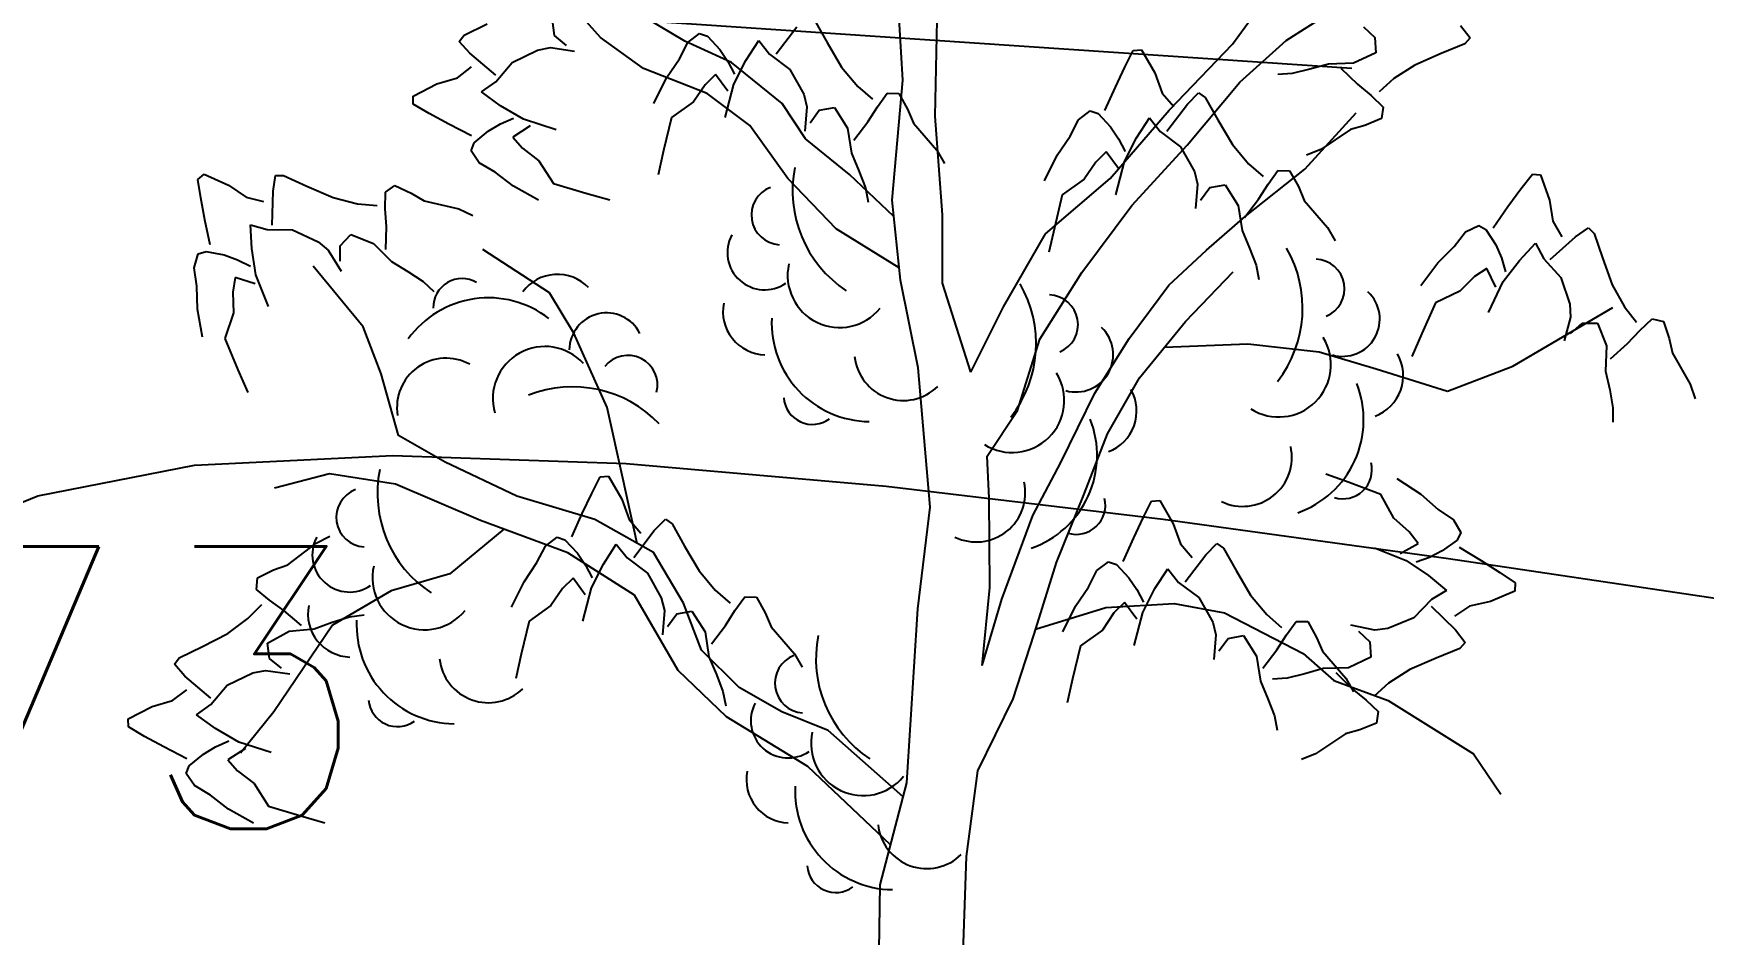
# Model space of a CAD drawing. Header units: millimetres. Extents: x 524954 to 526204, y 9523489 to 9524010.
# Drawn here: x 525925.34 to 525931.26, y 9523814.85 to 9523818.04 of the extents above; entities that cross this region are included whole.
import ezdxf

# ---------------------------------------------------------------- set-up
doc = ezdxf.new("R2010")
doc.units = ezdxf.units.MM
doc.header["$PDMODE"] = 32
doc.header["$PDSIZE"] = 0.5
doc.linetypes.add('ACAD_ISO12W100', pattern=[21, 12, -3, 0, -3, 0, -3])
doc.linetypes.add('CACHE2', pattern=[4.7625, 3.175, -1.5875])
for name, color, linetype in [('Arbre', 34, 'ACAD_ISO12W100'), ('Borde_Piste', 7, 'CACHE2'), ('CN_02_00', 4, 'Continuous'), ('TopoAlt', 3, 'Continuous'), ('TOPOJIS', 7, 'Continuous')]:
    doc.layers.add(name, color=color, linetype=linetype)
doc.styles.add('Simplex 1.0', font='Simplex.shx', dxfattribs={"width": 0.99, "height": 1})

# ---------------------------------------------------------------- blocks, each defined once
blk = doc.blocks.new('TCPOINT M')
at = {"color": 0}
blk.add_point((0, 0), dxfattribs=at)
at = {"layer": 'TopoAlt', "style": 'Simplex 1.0', "width": 0.99}
blk.add_attdef('ALT', (0.15, 0.15), '', height=1, dxfattribs=at)
blk = doc.blocks.new('v088')
at = {"linetype": 'Continuous'}
for p, q in [((-0.2365, 6.8477), (-0.2742, 7.4626)), ((-1.6648, 7.048), (-1.9323, 7.3471)), ((-1.2665, 7.0314), (-1.4491, 7.1395)), ((-0.0837, 6.6768), (-0.0745, 7.1309)), ((1.3209, 7.0171), (1.4418, 7.1813)), ((1.5755, 7.0348), (1.778, 7.1634)), ((-1.4628, 6.9029), (-1.6648, 7.048)), ((-1.0467, 6.9303), (-1.2665, 7.0314)), ((1.3557, 6.8374), (1.5755, 7.0348)), ((1.0227, 6.7061), (1.3209, 7.0171)), ((-1.1618, 6.7848), (-1.4628, 6.9029)), ((-0.8063, 6.7363), (-1.0467, 6.9303)), ((-0.2869, 6.2807), (-0.2365, 6.8477)), ((1.107, 6.54), (1.3557, 6.8374)), ((-0.9597, 6.6336), (-1.1618, 6.7848)), ((-0.6972, 6.5707), (-0.8063, 6.7363)), ((-0.7803, 6.3824), (-0.9597, 6.6336)), ((-0.0491, 6.2111), (-0.0837, 6.6768)), ((0.7433, 6.3831), (1.0227, 6.7061)), ((1.6628, 6.4272), (1.906, 6.6935)), ((-0.4884, 6.4009), (-0.6972, 6.5707)), ((0.8455, 6.2546), (1.107, 6.54)), ((-0.2789, 6.2036), (-0.4884, 6.4009)), ((1.3814, 6.2037), (1.6628, 6.4272)), ((-0.5514, 6.1446), (-0.7803, 6.3824)), ((0.4379, 6.1217), (0.7433, 6.3831)), ((-0.2479, 5.9022), (-0.2869, 6.2807)), ((0.6096, 5.9388), (0.8455, 6.2546)), ((-0.0486, 5.8877), (-0.0491, 6.2111)), ((1.1982, 6.0444), (1.3814, 6.2037)), ((-0.2539, 5.9607), (-0.5514, 6.1446)), ((0.2399, 5.7756), (0.4379, 6.1217)), ((-1.9071, 5.8427), (-2.2223, 6.0475)), ((1.0213, 5.879), (1.1982, 6.0444)), ((-2.7868, 5.6812), (-3.0229, 5.9686)), ((0.4109, 5.6237), (0.6096, 5.9388)), ((1.0995, 5.7065), (1.3247, 5.9413)), ((-1.7911, 5.6523), (-1.9071, 5.8427)), ((-0.1646, 5.4873), (-0.2479, 5.9022)), ((0.0846, 5.4676), (-0.0486, 5.8877)), ((0.8338, 5.6263), (1.0213, 5.879)), ((0.0846, 5.4676), (0.2399, 5.7756)), ((2.6462, 5.4963), (3.1193, 5.7735)), ((0.8812, 5.4407), (1.0995, 5.7065)), ((-2.7013, 5.4591), (-2.7868, 5.6812)), ((-1.6346, 5.3011), (-1.7911, 5.6523)), ((0.3061, 5.2857), (0.4109, 5.6237)), ((0.6713, 5.3679), (0.8338, 5.6263)), ((1.0006, 5.5861), (1.394, 5.6007)), ((1.394, 5.6007), (1.7306, 5.5642)), ((1.7306, 5.5642), (1.9997, 5.4827)), ((-2.6206, 5.1685), (-2.7013, 5.4591)), ((-0.1073, 4.8293), (-0.1646, 5.4873)), ((1.9997, 5.4827), (2.3377, 5.3779)), ((2.3377, 5.3779), (2.6462, 5.4963)), ((0.5102, 5.0412), (0.6713, 5.3679)), ((0.7312, 5.1764), (0.8812, 5.4407)), ((-1.5592, 4.9668), (-1.6346, 5.3011)), ((0.1613, 5.0712), (0.3061, 5.2857)), ((-2.4003, 5.0425), (-2.6206, 5.1685)), ((0.6191, 4.888), (0.7312, 5.1764)), ((0.1717, 4.8724), (0.1613, 5.0712)), ((-2.9464, 4.9876), (-3.2062, 4.92)), ((-2.6344, 4.9381), (-2.9464, 4.9876)), ((-2.0611, 4.8817), (-2.4003, 5.0425)), ((0.3786, 4.7897), (0.5102, 5.0412)), ((-2.2328, 4.7662), (-2.6344, 4.9381)), ((-1.4917, 4.6586), (-1.5592, 4.9668)), ((-1.6919, 4.7713), (-2.0611, 4.8817)), ((-0.1657, 4.3492), (-0.1073, 4.8293)), ((0.1743, 4.4496), (0.1717, 4.8724)), ((0.489, 4.5681), (0.6191, 4.888)), ((-1.8192, 4.6131), (-2.2328, 4.7662)), ((-1.415, 4.6154), (-1.6919, 4.7713)), ((0.2314, 4.3948), (0.3786, 4.7897)), ((-2.1227, 4.7254), (-2.3768, 4.5144)), ((-1.5041, 4.4145), (-1.8192, 4.6131)), ((-1.2732, 4.3758), (-1.415, 4.6154)), ((-2.3768, 4.5144), (-2.655, 4.434)), ((0.3841, 4.2301), (0.489, 4.5681)), ((-2.655, 4.434), (-2.9315, 4.2727)), ((0.1384, 4.0819), (0.1743, 4.4496)), ((-1.2976, 4.0581), (-1.5041, 4.4145)), ((-1.1877, 4.1537), (-1.2732, 4.3758)), ((-0.2169, 3.5272), (-0.1657, 4.3492)), ((0.1384, 4.0819), (0.2314, 4.3948)), ((0.3911, 4.2526), (0.7235, 4.3553)), ((0.7235, 4.3553), (1.0465, 4.3745)), ((1.0465, 4.3745), (1.2838, 4.3297)), ((-2.9315, 4.2727), (-3.209, 3.8627)), ((1.2838, 4.3297), (1.6547, 4.1385)), ((0.2848, 3.9233), (0.3841, 4.2301)), ((-1.0099, 3.9771), (-1.1877, 4.1537)), ((1.6547, 4.1385), (1.8004, 4.0109)), ((-1.0692, 3.839), (-1.2976, 4.0581)), ((-0.8085, 3.8631), (-1.0099, 3.9771)), ((1.8004, 4.0109), (2.0573, 3.9168)), ((0.1177, 3.584), (0.2848, 3.9233)), ((2.0573, 3.9168), (2.4606, 3.664)), ((-3.209, 3.8627), (-3.3666, 3.6666)), ((-0.6849, 3.6045), (-1.0692, 3.839)), ((-0.589, 3.7744), (-0.8085, 3.8631)), ((-0.2343, 3.4611), (-0.589, 3.7744)), ((2.4606, 3.664), (2.589, 3.4739)), ((-0.2941, 3.234), (-0.6849, 3.6045)), ((0.064, 3.1786), (0.1177, 3.584)), ((-0.3436, 3.0457), (-0.2169, 3.5272)), ((0.0445, 2.6247), (0.064, 3.1786)), ((-0.3518, 2.5418), (-0.3436, 3.0457))]:
    blk.add_line(p, q, dxfattribs=at)
at = {"color": 3, "linetype": 'Continuous'}
for p, q in [((-2.3098, 7.06), (-2.2004, 7.1132)), ((-1.8828, 7.0578), (-1.8923, 7.1303)), ((-0.654, 7.1313), (-0.5947, 7.0251)), ((2.3991, 7.1055), (2.4452, 7.0467)), ((-2.333, 7.0298), (-2.3098, 7.06)), ((-2.283, 6.9743), (-2.333, 7.0298)), ((-1.8262, 7.0109), (-1.8828, 7.0578)), ((-1.2925, 6.9474), (-1.2526, 7.0255)), ((-1.2526, 7.0255), (-1.1978, 7.0672)), ((-1.1978, 7.0672), (-1.1602, 7.0548)), ((-1.1602, 7.0548), (-1.1012, 6.9916)), ((-0.978, 6.9406), (-0.9175, 7.0343)), ((-0.9175, 7.0343), (-0.8661, 6.9697)), ((-0.8351, 6.9716), (-0.7381, 7.0997)), ((1.9408, 7.0996), (1.9941, 7.049)), ((1.9941, 7.049), (1.9988, 6.9761)), ((2.4452, 7.0467), (2.4201, 7.0181)), ((-2.1607, 6.8701), (-2.283, 6.9743)), ((-2.0833, 6.9307), (-1.963, 6.9891)), ((-1.963, 6.9891), (-1.9025, 7.0009)), ((-1.9025, 7.0009), (-1.7879, 6.9849)), ((-1.3538, 6.8575), (-1.2925, 6.9474)), ((-1.1012, 6.9916), (-1.0633, 6.9361)), ((-0.8661, 6.9697), (-0.7702, 6.8978)), ((-0.5947, 7.0251), (-0.5257, 6.909)), ((0.8128, 6.9092), (0.8527, 6.9872)), ((0.8527, 6.9872), (0.8913, 6.9906)), ((0.8913, 6.9906), (0.9551, 6.8814)), ((1.9988, 6.9761), (1.8939, 6.9271)), ((2.3073, 6.9725), (2.1835, 6.9184)), ((2.4201, 7.0181), (2.3073, 6.9725)), ((-2.3415, 6.858), (-2.2745, 6.9095)), ((-2.1606, 6.8391), (-2.0833, 6.9307)), ((-1.122, 6.8741), (-1.1715, 6.8255)), ((-1.0639, 6.7951), (-1.122, 6.8741)), ((-1.0633, 6.9361), (-1.0322, 6.8755)), ((-1.0349, 6.828), (-0.978, 6.9406)), ((-0.7702, 6.8978), (-0.705, 6.781)), ((-0.5257, 6.909), (-0.4496, 6.8178)), ((0.7681, 6.8145), (0.8128, 6.9092)), ((0.9551, 6.8814), (0.9888, 6.786)), ((1.6041, 6.8779), (1.535, 6.8736)), ((1.6876, 6.8986), (1.6041, 6.8779)), ((1.7747, 6.9234), (1.6876, 6.8986)), ((1.8939, 6.9271), (1.7747, 6.9234)), ((1.8337, 6.904), (1.9118, 6.828)), ((2.1835, 6.9184), (2.0835, 6.8543)), ((-2.5514, 6.7723), (-2.4387, 6.8298)), ((-2.4387, 6.8298), (-2.3415, 6.858)), ((-2.228, 6.7914), (-2.1606, 6.8391)), ((-2.1379, 6.7256), (-2.228, 6.7914)), ((-1.413, 6.7366), (-1.3538, 6.8575)), ((-1.1715, 6.8255), (-1.2266, 6.7446)), ((-1.0757, 6.6715), (-1.0349, 6.828)), ((-0.4496, 6.8178), (-0.3793, 6.7567)), ((0.7187, 6.7034), (0.7681, 6.8145)), ((1.9118, 6.828), (1.9768, 6.7743)), ((2.0835, 6.8543), (2.0142, 6.7921)), ((-2.5502, 6.7337), (-2.5514, 6.7723)), ((-2.4746, 6.6893), (-2.5502, 6.7337)), ((-2.0288, 6.6624), (-2.1379, 6.7256)), ((-1.2266, 6.7446), (-1.3299, 6.6702)), ((-0.705, 6.781), (-0.6897, 6.7213)), ((-0.6897, 6.7213), (-0.6991, 6.6059)), ((-0.6318, 6.7049), (-0.56, 6.7185)), ((-0.56, 6.7185), (-0.4983, 6.6206)), ((-0.4022, 6.6506), (-0.357, 6.7218)), ((-0.357, 6.7218), (-0.3104, 6.7855)), ((-0.3104, 6.7855), (-0.2553, 6.7842)), ((-0.2553, 6.7842), (-0.2138, 6.7099)), ((-0.2138, 6.7099), (-0.1857, 6.6447)), ((0.9888, 6.786), (1.0441, 6.7221)), ((1.0112, 6.6062), (1.1083, 6.7343)), ((1.1083, 6.7343), (1.1609, 6.7873)), ((1.1609, 6.7873), (1.1923, 6.7659)), ((1.1923, 6.7659), (1.2517, 6.6597)), ((1.9768, 6.7743), (2.0342, 6.7201)), ((2.0342, 6.7201), (2.0261, 6.6656)), ((-2.3827, 6.6392), (-2.4746, 6.6893)), ((-2.2745, 6.5836), (-2.3827, 6.6392)), ((-2.1959, 6.6055), (-2.1384, 6.6402)), ((-2.1384, 6.6402), (-2.076, 6.6678)), ((-1.9976, 6.6315), (-2.0798, 6.5781)), ((-1.8748, 6.6127), (-2.0288, 6.6624)), ((-1.3299, 6.6702), (-1.3669, 6.5144)), ((-0.6753, 6.6457), (-0.6318, 6.7049)), ((-0.4679, 6.5637), (-0.4022, 6.6506)), ((-0.1857, 6.6447), (-0.0753, 6.5169)), ((0.5538, 6.582), (0.5938, 6.6601)), ((0.5938, 6.6601), (0.6485, 6.7018)), ((0.6485, 6.7018), (0.6861, 6.6893)), ((0.6861, 6.6893), (0.7451, 6.6262)), ((0.8684, 6.5752), (0.9289, 6.6689)), ((0.9289, 6.6689), (0.9803, 6.6043)), ((1.2517, 6.6597), (1.3207, 6.5436)), ((1.9472, 6.6337), (1.879, 6.6139)), ((2.0261, 6.6656), (1.9472, 6.6337)), ((-2.2624, 6.5503), (-2.1959, 6.6055)), ((-2.0798, 6.5781), (-2.0342, 6.5259)), ((-0.4983, 6.6206), (-0.4798, 6.5027)), ((0.4926, 6.4921), (0.5538, 6.582)), ((0.7451, 6.6262), (0.7831, 6.5707)), ((0.7831, 6.5707), (0.8142, 6.5101)), ((0.8114, 6.4626), (0.8684, 6.5752)), ((0.9803, 6.6043), (1.0762, 6.5324)), ((1.879, 6.6139), (1.7385, 6.5203)), ((-2.2769, 6.5134), (-2.2624, 6.5503)), ((-2.2384, 6.4564), (-2.2769, 6.5134)), ((-2.0342, 6.5259), (-1.9565, 6.4662)), ((-1.3669, 6.5144), (-1.3922, 6.3999)), ((-0.4798, 6.5027), (-0.4444, 6.4194)), ((-0.0753, 6.5169), (-0.0397, 6.4532)), ((0.4333, 6.3712), (0.4926, 6.4921)), ((0.7244, 6.5087), (0.6749, 6.4601)), ((0.7824, 6.4297), (0.7244, 6.5087)), ((1.0762, 6.5324), (1.1414, 6.4156)), ((1.3207, 6.5436), (1.3968, 6.4523)), ((1.7385, 6.5203), (1.6708, 6.4929)), ((-3.5682, 6.3771), (-3.539, 6.4025)), ((-3.539, 6.4025), (-3.4232, 6.3514)), ((-3.2129, 6.3221), (-3.2014, 6.3959)), ((-3.2014, 6.3959), (-3.1633, 6.397)), ((-3.1633, 6.397), (-3.053, 6.3458)), ((-2.1628, 6.412), (-2.2384, 6.4564)), ((-2.0765, 6.3457), (-2.1628, 6.412)), ((-1.9565, 6.4662), (-1.8881, 6.3588)), ((-0.4444, 6.4194), (-0.4135, 6.3391)), ((0.6749, 6.4601), (0.6198, 6.3792)), ((0.7707, 6.306), (0.8114, 6.4626)), ((1.1414, 6.4156), (1.1567, 6.3559)), ((1.3968, 6.4523), (1.4671, 6.3913)), ((1.4894, 6.3564), (1.536, 6.4201)), ((1.536, 6.4201), (1.5911, 6.4188)), ((1.5911, 6.4188), (1.6326, 6.3444)), ((2.6849, 6.3343), (2.7388, 6.4036)), ((2.7388, 6.4036), (2.7772, 6.3997)), ((2.7772, 6.3997), (2.8196, 6.2805)), ((-3.5548, 6.2904), (-3.5682, 6.3771)), ((-3.4232, 6.3514), (-3.3399, 6.2939)), ((-3.2164, 6.1615), (-3.2129, 6.3221)), ((-3.053, 6.3458), (-2.929, 6.2922)), ((-2.6826, 6.2395), (-2.6821, 6.3185)), ((-2.6821, 6.3185), (-2.6368, 6.3497)), ((-2.6368, 6.3497), (-2.5596, 6.3138)), ((-1.9592, 6.2797), (-2.0765, 6.3457)), ((-1.8881, 6.3588), (-1.7347, 6.313)), ((-0.4135, 6.3391), (-0.4006, 6.2711)), ((0.6198, 6.3792), (0.5164, 6.3047)), ((1.1567, 6.3559), (1.1472, 6.2405)), ((1.171, 6.2803), (1.2146, 6.3394)), ((1.2146, 6.3394), (1.2864, 6.3531)), ((1.2864, 6.3531), (1.3481, 6.2552)), ((1.4442, 6.2852), (1.4894, 6.3564)), ((1.6326, 6.3444), (1.6606, 6.2793)), ((2.6234, 6.2497), (2.6849, 6.3343)), ((-3.5355, 6.1876), (-3.5548, 6.2904)), ((-3.3399, 6.2939), (-3.2577, 6.2746)), ((-2.929, 6.2922), (-2.8139, 6.2629)), ((-2.8139, 6.2629), (-2.7211, 6.2547)), ((-2.6774, 6.1553), (-2.6826, 6.2395)), ((-2.5596, 6.3138), (-2.4986, 6.2775)), ((-2.4986, 6.2775), (-2.3343, 6.2387)), ((-2.3343, 6.2387), (-2.2681, 6.208)), ((-1.7347, 6.313), (-1.6219, 6.2812)), ((0.5164, 6.3047), (0.4795, 6.1489)), ((1.3481, 6.2552), (1.3665, 6.1373)), ((1.3784, 6.1983), (1.4442, 6.2852)), ((1.6606, 6.2793), (1.771, 6.1515)), ((2.5541, 6.1497), (2.6234, 6.2497)), ((2.8196, 6.2805), (2.8349, 6.1805)), ((-3.5103, 6.0686), (-3.5355, 6.1876)), ((-3.3198, 6.1639), (-3.2403, 6.1417)), ((-3.3139, 6.0525), (-3.3198, 6.1639)), ((2.4234, 6.1305), (2.4849, 6.1612)), ((2.4849, 6.1612), (2.5195, 6.142)), ((2.8349, 6.1805), (2.8773, 6.1074)), ((-3.2403, 6.1417), (-3.1205, 6.1398)), ((-3.1205, 6.1398), (-2.9991, 6.0834)), ((-2.9991, 6.0834), (-2.9517, 6.044)), ((-2.8952, 6.0647), (-2.845, 6.1178)), ((-2.845, 6.1178), (-2.7377, 6.0747)), ((-2.6797, 6.0464), (-2.6774, 6.1553)), ((0.4795, 6.1489), (0.4542, 6.0345)), ((1.3665, 6.1373), (1.4019, 6.054)), ((1.771, 6.1515), (1.8066, 6.0878)), ((2.3695, 6.0612), (2.4234, 6.1305)), ((2.5195, 6.142), (2.5657, 6.0689)), ((2.8234, 5.9997), (2.9427, 6.1074)), ((2.9427, 6.1074), (3.0042, 6.1497)), ((3.0042, 6.1497), (3.0311, 6.1228)), ((3.0311, 6.1228), (3.0696, 6.0074)), ((-3.5861, 5.9603), (-3.5662, 6.0262)), ((-3.5662, 6.0262), (-3.5284, 6.0381)), ((-3.5284, 6.0381), (-3.4436, 6.0215)), ((-3.4436, 6.0215), (-3.3804, 5.9989)), ((-3.294, 5.9279), (-3.3139, 6.0525)), ((-2.9517, 6.044), (-2.8917, 5.945)), ((-2.8958, 5.9912), (-2.8952, 6.0647)), ((-2.7377, 6.0747), (-2.6536, 5.99)), ((1.4019, 6.054), (1.4328, 5.9737)), ((2.2926, 5.9843), (2.3695, 6.0612)), ((2.5657, 6.0689), (2.5926, 6.0074)), ((2.5926, 6.0074), (2.6118, 5.942)), ((2.6772, 5.9958), (2.7542, 6.0766)), ((2.7542, 6.0766), (2.7926, 6.0035)), ((2.7926, 6.0035), (2.8734, 5.9151)), ((3.0696, 6.0074), (3.1158, 5.8804)), ((-3.5727, 5.8736), (-3.5861, 5.9603)), ((-3.3804, 5.9989), (-3.3196, 5.968)), ((-3.2352, 5.7773), (-3.294, 5.9279)), ((-2.6536, 5.99), (-2.576, 5.9433)), ((-2.576, 5.9433), (-2.5039, 5.8964)), ((1.4328, 5.9737), (1.4458, 5.9057)), ((2.2118, 5.8766), (2.2926, 5.9843)), ((2.5234, 5.9574), (2.4657, 5.9189)), ((2.5657, 5.8689), (2.5234, 5.9574)), ((2.6003, 5.8958), (2.6772, 5.9958)), ((-3.5695, 5.7648), (-3.5727, 5.8736)), ((-3.3915, 5.9142), (-3.4031, 5.8459)), ((-3.4031, 5.8459), (-3.4003, 5.748)), ((-3.2981, 5.8843), (-3.3915, 5.9142)), ((-2.5039, 5.8964), (-2.4536, 5.8489)), ((2.3964, 5.8497), (2.281, 5.7958)), ((2.4657, 5.9189), (2.3964, 5.8497)), ((2.5311, 5.7497), (2.6003, 5.8958)), ((2.8734, 5.9151), (2.9157, 5.7881)), ((3.1158, 5.8804), (3.1734, 5.7766)), ((-3.5466, 5.6322), (-3.5695, 5.7648)), ((2.281, 5.7958), (2.2156, 5.6496)), ((2.9157, 5.7881), (2.9196, 5.7266)), ((3.1734, 5.7766), (3.2311, 5.7035)), ((-3.4003, 5.748), (-3.4403, 5.6271)), ((2.9196, 5.7266), (2.8888, 5.615)), ((2.9196, 5.6496), (2.9734, 5.6996)), ((2.9734, 5.6996), (3.0465, 5.6996)), ((3.0465, 5.6996), (3.0888, 5.5919)), ((3.2465, 5.665), (3.3042, 5.7189)), ((3.3042, 5.7189), (3.3581, 5.7073)), ((3.3581, 5.7073), (3.385, 5.6266)), ((-3.4403, 5.6271), (-3.3789, 5.4792)), ((2.2156, 5.6496), (2.1695, 5.5419)), ((3.1888, 5.6035), (3.2465, 5.665)), ((3.385, 5.6266), (3.4004, 5.5573)), ((3.0888, 5.5919), (3.085, 5.4727)), ((3.1081, 5.5304), (3.1888, 5.6035)), ((3.4004, 5.5573), (3.485, 5.4112)), ((-3.3789, 5.4792), (-3.3323, 5.3717)), ((3.085, 5.4727), (3.1042, 5.3842)), ((3.1042, 5.3842), (3.1196, 5.2996)), ((3.485, 5.4112), (3.5081, 5.3419)), ((3.1196, 5.2996), (3.1196, 5.2304)), ((-1.6668, 4.9726), (-1.6283, 4.976)), ((-1.6283, 4.976), (-1.5645, 4.8667)), ((1.8724, 4.9461), (1.762, 4.9854)), ((-1.7514, 4.7999), (-1.7068, 4.8945)), ((-1.7068, 4.8945), (-1.6668, 4.9726)), ((2.0224, 4.89), (1.8724, 4.9461)), ((2.0987, 4.9642), (2.2113, 4.8904)), ((-1.5645, 4.8667), (-1.5307, 4.7714)), ((0.8993, 4.7791), (0.9393, 4.8572)), ((0.9393, 4.8572), (0.9778, 4.8606)), ((0.9778, 4.8606), (1.0416, 4.7513)), ((2.0834, 4.7783), (2.0224, 4.89)), ((2.2113, 4.8904), (2.2929, 4.8185)), ((2.2929, 4.8185), (2.3654, 4.7691)), ((-1.8008, 4.6887), (-1.7514, 4.7999)), ((-1.5307, 4.7714), (-1.4755, 4.7074)), ((-1.4112, 4.7196), (-1.3587, 4.7727)), ((-1.3587, 4.7727), (-1.3272, 4.7513)), ((-1.3272, 4.7513), (-1.2679, 4.6451)), ((0.8546, 4.6845), (0.8993, 4.7791)), ((1.0416, 4.7513), (1.0754, 4.656)), ((2.1569, 4.7135), (2.0834, 4.7783)), ((2.3654, 4.7691), (2.4, 4.7096)), ((-3.1435, 4.5571), (-3.0095, 4.66)), ((-3.0095, 4.66), (-2.9439, 4.6918)), ((-1.9257, 4.6454), (-1.871, 4.6871)), ((-1.871, 4.6871), (-1.8334, 4.6747)), ((-1.8334, 4.6747), (-1.7744, 4.6115)), ((-1.5083, 4.5916), (-1.4112, 4.7196)), ((0.8053, 4.5733), (0.8546, 4.6845)), ((1.1948, 4.6042), (1.2474, 4.6573)), ((1.2474, 4.6573), (1.2789, 4.6359)), ((2.1133, 4.6106), (2.1989, 4.6584)), ((2.1989, 4.6584), (2.1569, 4.7135)), ((2.383, 4.6739), (2.3129, 4.6232)), ((2.4, 4.7096), (2.383, 4.6739)), ((-1.9657, 4.5674), (-1.9257, 4.6454)), ((-1.7744, 4.6115), (-1.7365, 4.5561)), ((-1.6512, 4.5605), (-1.5907, 4.6542)), ((-1.5907, 4.6542), (-1.5392, 4.5896)), ((-1.5392, 4.5896), (-1.4434, 4.5178)), ((-1.2679, 4.6451), (-1.1988, 4.529)), ((1.0754, 4.656), (1.1306, 4.592)), ((1.0978, 4.4762), (1.1948, 4.6042)), ((1.2789, 4.6359), (1.3382, 4.5297)), ((1.9921, 4.6376), (2.1424, 4.5777)), ((2.2532, 4.5924), (2.1892, 4.5691)), ((2.3129, 4.6232), (2.2532, 4.5924)), ((2.3928, 4.6398), (2.497, 4.577)), ((-3.2867, 4.4956), (-3.2101, 4.5328)), ((-3.2101, 4.5328), (-3.1435, 4.5571)), ((-2.0269, 4.4774), (-1.9657, 4.5674)), ((-1.7365, 4.5561), (-1.7054, 4.4954)), ((-1.7081, 4.4479), (-1.6512, 4.5605)), ((-1.4434, 4.5178), (-1.3781, 4.401)), ((-1.1988, 4.529), (-1.1228, 4.4377)), ((0.6404, 4.452), (0.6804, 4.53)), ((0.6804, 4.53), (0.7351, 4.5718)), ((0.7351, 4.5718), (0.7727, 4.5593)), ((0.7727, 4.5593), (0.8317, 4.4961)), ((0.9549, 4.4451), (1.0154, 4.5388)), ((1.0154, 4.5388), (1.0668, 4.4742)), ((1.3382, 4.5297), (1.4072, 4.4136)), ((2.1424, 4.5777), (2.247, 4.5072)), ((2.247, 4.5072), (2.3325, 4.4356)), ((2.497, 4.577), (2.5853, 4.5209)), ((2.5853, 4.5209), (2.6578, 4.4715)), ((-3.2911, 4.4407), (-3.2867, 4.4956)), ((-3.2303, 4.3905), (-3.2911, 4.4407)), ((-2.0862, 4.3565), (-2.0269, 4.4774)), ((-1.8447, 4.4455), (-1.8998, 4.3645)), ((-1.7952, 4.494), (-1.8447, 4.4455)), ((-1.7371, 4.415), (-1.7952, 4.494)), ((-1.7488, 4.2914), (-1.7081, 4.4479)), ((-1.1228, 4.4377), (-1.0524, 4.3767)), ((0.5791, 4.362), (0.6404, 4.452)), ((0.8317, 4.4961), (0.8696, 4.4407)), ((0.8696, 4.4407), (0.9007, 4.38)), ((0.898, 4.3325), (0.9549, 4.4451)), ((1.0668, 4.4742), (1.1627, 4.4024)), ((2.3325, 4.4356), (2.262, 4.3926)), ((2.6564, 4.4329), (2.5401, 4.3831)), ((2.6578, 4.4715), (2.6564, 4.4329)), ((-3.3314, 4.3035), (-3.2664, 4.3702)), ((-3.1617, 4.3413), (-3.2303, 4.3905)), ((-1.8998, 4.3645), (-2.0031, 4.2901)), ((-1.3781, 4.401), (-1.3629, 4.3412)), ((-1.0754, 4.2705), (-1.0302, 4.3418)), ((-1.0302, 4.3418), (-0.9835, 4.4054)), ((-0.9835, 4.4054), (-0.9285, 4.4041)), ((-0.9285, 4.4041), (-0.8869, 4.3298)), ((0.5199, 4.2411), (0.5791, 4.362)), ((0.8109, 4.3786), (0.7614, 4.3301)), ((0.869, 4.2996), (0.8109, 4.3786)), ((1.1627, 4.4024), (1.228, 4.2856)), ((1.4072, 4.4136), (1.4833, 4.3223)), ((2.262, 4.3926), (2.1788, 4.3064)), ((2.2601, 4.3616), (2.3751, 4.2494)), ((2.4412, 4.3615), (2.371, 4.3146)), ((2.5401, 4.3831), (2.4412, 4.3615)), ((-3.4268, 4.2328), (-3.3314, 4.3035)), ((-3.0788, 4.2707), (-3.1617, 4.3413)), ((-3.0186, 4.2553), (-2.9333, 4.2859)), ((-2.9333, 4.2859), (-2.8514, 4.3121)), ((-2.8514, 4.3121), (-2.7828, 4.3211)), ((-2.0031, 4.2901), (-2.0401, 4.1343)), ((-1.3629, 4.3412), (-1.3723, 4.2259)), ((-1.3485, 4.2656), (-1.3049, 4.3248)), ((-1.3049, 4.3248), (-1.2331, 4.3384)), ((-1.2331, 4.3384), (-1.1715, 4.2405)), ((-1.1411, 4.1837), (-1.0754, 4.2705)), ((-0.8869, 4.3298), (-0.8589, 4.2646)), ((-0.8589, 4.2646), (-0.7485, 4.1368)), ((0.7614, 4.3301), (0.7063, 4.2491)), ((0.8572, 4.176), (0.898, 4.3325)), ((1.228, 4.2856), (1.2432, 4.2258)), ((1.4833, 4.3223), (1.5536, 4.2613)), ((1.5759, 4.2264), (1.6226, 4.29)), ((1.6226, 4.29), (1.6776, 4.2887)), ((1.6776, 4.2887), (1.7191, 4.2144)), ((1.9936, 4.2484), (1.8803, 4.2721)), ((2.1788, 4.3064), (2.0548, 4.2561)), ((-3.5467, 4.1705), (-3.4268, 4.2328)), ((-3.2386, 4.1877), (-3.1373, 4.2436)), ((-3.2291, 4.1152), (-3.2386, 4.1877)), ((-3.1373, 4.2436), (-3.0186, 4.2553)), ((-1.1715, 4.2405), (-1.153, 4.1227)), ((0.7063, 4.2491), (0.603, 4.1747)), ((1.2432, 4.2258), (1.2338, 4.1105)), ((1.2576, 4.1502), (1.3011, 4.2094)), ((1.3011, 4.2094), (1.373, 4.223)), ((1.373, 4.223), (1.4346, 4.1251)), ((1.5307, 4.1551), (1.5759, 4.2264)), ((1.7191, 4.2144), (1.7472, 4.1493)), ((1.9168, 4.2436), (1.9701, 4.193)), ((1.9701, 4.193), (1.9747, 4.12)), ((2.0548, 4.2561), (1.9936, 4.2484)), ((2.3751, 4.2494), (2.4212, 4.1906)), ((2.4212, 4.1906), (2.396, 4.1621)), ((-3.6793, 4.0872), (-3.6561, 4.1174)), ((-3.6561, 4.1174), (-3.5467, 4.1705)), ((-3.1725, 4.0683), (-3.2291, 4.1152)), ((-2.0401, 4.1343), (-2.0653, 4.0199)), ((-1.153, 4.1227), (-1.1176, 4.0393)), ((-0.7485, 4.1368), (-0.7129, 4.0731)), ((0.603, 4.1747), (0.566, 4.0189)), ((1.4346, 4.1251), (1.4531, 4.0073)), ((1.465, 4.0683), (1.5307, 4.1551)), ((1.7472, 4.1493), (1.8576, 4.0214)), ((1.9747, 4.12), (1.8699, 4.071)), ((2.2833, 4.1164), (2.1595, 4.0623)), ((2.396, 4.1621), (2.2833, 4.1164)), ((-3.6294, 4.0317), (-3.6793, 4.0872)), ((-3.5071, 3.9275), (-3.6294, 4.0317)), ((-3.4297, 3.988), (-3.3093, 4.0465)), ((-3.3093, 4.0465), (-3.2488, 4.0583)), ((-3.2488, 4.0583), (-3.1342, 4.0423)), ((-1.1176, 4.0393), (-1.0867, 3.9591)), ((1.6636, 4.0426), (1.5801, 4.0219)), ((1.7506, 4.0673), (1.6636, 4.0426)), ((1.8699, 4.071), (1.7506, 4.0673)), ((1.8097, 4.0479), (1.8877, 3.9719)), ((2.1595, 4.0623), (2.0595, 3.9982)), ((-3.6878, 3.9154), (-3.6208, 3.9668)), ((-3.5069, 3.8964), (-3.4297, 3.988)), ((-1.0867, 3.9591), (-1.0738, 3.891)), ((0.566, 4.0189), (0.5407, 3.9045)), ((1.4531, 4.0073), (1.4885, 3.9239)), ((1.5801, 4.0219), (1.511, 4.0175)), ((1.8576, 4.0214), (1.8932, 3.9577)), ((1.8877, 3.9719), (1.9528, 3.9182)), ((2.0595, 3.9982), (1.9902, 3.936)), ((-3.8977, 3.8297), (-3.785, 3.8871)), ((-3.785, 3.8871), (-3.6878, 3.9154)), ((-3.5743, 3.8488), (-3.5069, 3.8964)), ((1.4885, 3.9239), (1.5194, 3.8437)), ((1.9528, 3.9182), (2.0102, 3.864)), ((-3.8965, 3.791), (-3.8977, 3.8297)), ((-3.8209, 3.7466), (-3.8965, 3.791)), ((-3.4842, 3.783), (-3.5743, 3.8488)), ((1.5194, 3.8437), (1.5323, 3.7756)), ((2.002, 3.8096), (1.9231, 3.7776)), ((2.0102, 3.864), (2.002, 3.8096)), ((-3.729, 3.6966), (-3.8209, 3.7466)), ((-3.4847, 3.6976), (-3.4223, 3.7252)), ((-3.3751, 3.7197), (-3.4842, 3.783)), ((-3.2212, 3.6701), (-3.3751, 3.7197)), ((1.855, 3.7579), (1.7144, 3.6642)), ((1.9231, 3.7776), (1.855, 3.7579)), ((-3.6208, 3.641), (-3.729, 3.6966)), ((-3.6087, 3.6076), (-3.5422, 3.6629)), ((-3.5422, 3.6629), (-3.4847, 3.6976)), ((-3.3439, 3.6889), (-3.4261, 3.6355)), ((-3.4261, 3.6355), (-3.3805, 3.5833)), ((1.7144, 3.6642), (1.6468, 3.6368)), ((-3.6232, 3.5708), (-3.6087, 3.6076)), ((-3.5847, 3.5138), (-3.6232, 3.5708)), ((-3.3805, 3.5833), (-3.3028, 3.5236)), ((-3.5091, 3.4694), (-3.5847, 3.5138)), ((-3.3028, 3.5236), (-3.2344, 3.4162)), ((-3.4228, 3.4031), (-3.5091, 3.4694)), ((-3.3055, 3.337), (-3.4228, 3.4031)), ((-3.2344, 3.4162), (-3.081, 3.3703)), ((-3.081, 3.3703), (-2.9682, 3.3386))]:
    blk.add_line(p, q, dxfattribs=at)
for centre, major_axis, start_param, end_param in [((-0.1929, 6.3242), (-0.3995, 0.3995), 0.587708, 1.773422), ((-0.8122, 6.2095), (-0.099, 0.099), -0.421529, 2.292047), ((-0.8896, 6.0328), (0.1246, 0.1246), 1.864761, 4.52862), ((1.088, 5.7707), (-0.3995, 0.3995), 3.265538, 4.451253), ((1.7113, 5.8608), (0.099, 0.099), 4.31771, 7.031286), ((-1.8693, 5.7251), (0.1445, 0.1445), 6.263619, 7.998733), ((-0.535, 5.9246), (0.1741, 0.1741), 2.133893, 4.816631), ((-2.32, 5.773), (0.0964, 0.0964), 0.254619, 2.377018), ((-0.1718, 5.6024), (0.3995, 0.3995), 4.836335, 6.022049), ((1.8413, 5.7182), (-0.1246, 0.1246), 2.081137, 4.744996), ((-2.1951, 5.3523), (0.3298, 0.3298), 0.12682, 1.733702), ((-0.8824, 5.7538), (-0.1445, 0.1445), 0.590553, 2.325666), ((0.4516, 5.6925), (0.099, 0.099), 4.31771, 7.031286), ((-1.6366, 5.5711), (-0.1246, 0.1246), 4.396235, 7.060094), ((-0.3902, 5.7004), (0.3298, 0.3298), 2.307735, 3.914618), ((-1.9284, 5.3425), (0.1741, 0.1741), 6.236163, 8.918901), ((0.5816, 5.5499), (0.1246, 0.1246), 3.651933, 6.315792), ((1.5402, 5.502), (0.1741, 0.1741), 3.363922, 6.046661), ((-2.3952, 5.3012), (-0.1641, 0.1641), -1.288499, 0.949924), ((-1.536, 5.4064), (0.099, 0.099), 5.251538, 7.965114), ((-0.2336, 5.5657), (-0.1641, 0.1641), 0.892416, 3.130839), ((1.924, 5.4517), (-0.1445, 0.1445), 2.713295, 4.448408), ((0.2804, 5.3337), (0.1741, 0.1741), 3.363922, 6.046661), ((-1.7969, 4.8332), (0.3995, 0.3995), 6.260774, 7.446489), ((0.6642, 5.2834), (-0.1445, 0.1445), 2.713295, 4.448408), ((1.4749, 5.2432), (0.3298, 0.3298), 4.265936, 5.872819), ((-0.6635, 5.357), (0.0964, 0.0964), 2.435534, 4.557933), ((0.2152, 5.0749), (-0.3298, 0.3298), 2.69514, 4.302022), ((1.3699, 5.0654), (-0.1641, 0.1641), 1.908121, 4.146545), ((-2.1547, 4.8961), (-0.3995, 0.3995), 0.587708, 1.773422), ((1.844, 5.0056), (-0.0964, 0.0964), 2.051824, 4.174223), ((-2.774, 4.7815), (-0.099, 0.099), -0.421529, 2.292047), ((0.1101, 4.8971), (-0.1641, 0.1641), 1.908121, 4.146545), ((0.5842, 4.8373), (0.0964, 0.0964), 3.62262, 5.745019), ((-2.8514, 4.6047), (-0.1246, 0.1246), 0.293965, 2.957824), ((-2.4968, 4.4965), (0.1741, 0.1741), 2.133893, 4.816631), ((-2.8441, 4.3258), (-0.1445, 0.1445), 0.590553, 2.325666), ((-2.352, 4.2724), (0.3298, 0.3298), 2.307735, 3.914618), ((-0.0823, 4.1124), (0.3995, 0.3995), 2.158504, 3.344219), ((-2.1954, 4.1377), (0.1641, 0.1641), 2.463212, 4.701636), ((-0.7016, 3.9977), (0.099, 0.099), 1.149268, 3.862844), ((-2.6253, 3.929), (0.0964, 0.0964), 2.435534, 4.557933), ((-0.779, 3.821), (0.1246, 0.1246), 1.864761, 4.52862), ((-0.4244, 3.7128), (0.1741, 0.1741), 2.133893, 4.816631), ((-0.7718, 3.542), (-0.1445, 0.1445), 0.590553, 2.325666), ((-0.2796, 3.4886), (0.3298, 0.3298), 2.307735, 3.914618), ((-0.1231, 3.3539), (0.1641, 0.1641), 2.463212, 4.701636), ((-0.5529, 3.1452), (0.0964, 0.0964), 2.435534, 4.557933)]:
    blk.add_ellipse(centre, major_axis=major_axis, ratio=1, start_param=start_param, end_param=end_param, dxfattribs=at)

msp = doc.modelspace()

# ---------------------------------------------------------------- linework, layer by layer
at = {"layer": 'Borde_Piste', "elevation": 302.89, "flags": 128}
msp.add_lwpolyline([(525960.409, 9523826.0777), (525946.893, 9523816.7535), (525938.3117, 9523817.3602), (525915.502, 9523818.8859), (525917.7493, 9523824.4339)], dxfattribs=at)
at = {"layer": 'CN_02_00', "elevation": 302, "flags": 128}
msp.add_lwpolyline([(525924.9358, 9523816.228), (525925.358, 9523816.3999), (525925.9133, 9523816.5084), (525926.6162, 9523816.5437), (525927.4442, 9523816.5146), (525928.3653, 9523816.4347), (525929.3475, 9523816.3179), (525930.3588, 9523816.1776), (525931.3675, 9523816.0276), (525932.3415, 9523815.8815), (525933.2488, 9523815.753), (525934.0638, 9523815.6529), (525934.7855, 9523815.5807)], dxfattribs=at)

# ---------------------------------------------------------------- block references
at = {"layer": 'Arbre', "xscale": 0.75, "yscale": 0.75, "zscale": 0.75}
msp.add_blockref('v088', (525928.6018, 9523812.7379, 608.53), dxfattribs=at)
at = {"layer": 'TOPOJIS'}
ref = msp.add_blockref('TCPOINT M', (525921.8332, 9523815.1707, 302.73), dxfattribs=at)
ref.add_attrib('ALT', '302.73', (525921.8832, 9523815.2207, 302.73), dxfattribs={"layer": 'TopoAlt', "height": 1, "style": 'Simplex 1.0', "width": 0.99})

doc.saveas('drawing.dxf')
